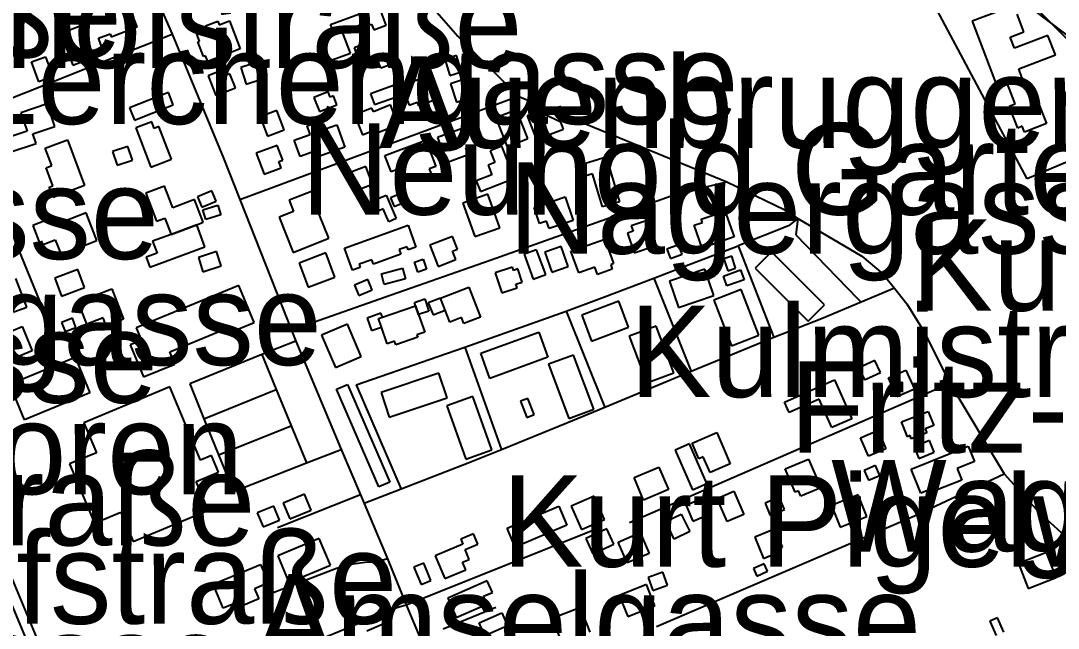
# Model space of a CAD drawing. Extents: x -3657 to 4700, y -7332 to 8131.
# Drawn here: x 1122.2 to 1614.1, y -278.2 to 10 of the extents above; entities that cross this region are included whole.
import ezdxf

# ---------------------------------------------------------------- set-up
doc = ezdxf.new("R2010")
doc.units = 0
for name, color, linetype in [('OSM_BUILDING_DETACHED', 9, 'CONTINUOUS'), ('OSM_BUILDING_GARAGE', 9, 'CONTINUOUS'), ('OSM_BUILDING_HOUSE', 9, 'CONTINUOUS'), ('OSM_BUILDING_YES', 9, 'CONTINUOUS'), ('OSM_HIGHWAY_FOOTWAY', 8, 'CONTINUOUS'), ('OSM_HIGHWAY_RESIDENTIAL', 8, 'CONTINUOUS'), ('OSM_HIGHWAY_SECONDARY', 8, 'CONTINUOUS'), ('OSM_HIGHWAY_SERVICE', 8, 'CONTINUOUS'), ('OSM_HIGHWAY_UNCLASSIFIED', 8, 'CONTINUOUS'), ('OSM_LABELS', 8, 'CONTINUOUS'), ('OSM_LANDUSE_RESIDENTIAL', 3, 'CONTINUOUS'), ('OSM_LEISURE_SWIMMING_POOL', 3, 'CONTINUOUS'), ('OSM_RAILWAY_RAIL', 5, 'CONTINUOUS')]:
    doc.layers.add(name, color=color, linetype=linetype)

msp = doc.modelspace()

# ---------------------------------------------------------------- linework, layer by layer
at = {"layer": 'OSM_BUILDING_DETACHED'}
for p, q in [((1427.974551, -227.611122), (1435.346648, -224.019526)), ((1435.346648, -224.019526), (1439.419503, -232.359146)), ((1432.047407, -235.950742), (1427.974551, -227.611122)), ((1439.419503, -232.359146), (1432.047407, -235.950742))]:
    msp.add_line(p, q, dxfattribs=at)
at = {"layer": 'OSM_BUILDING_GARAGE'}
for p, q in [((1127.296165, -9.502274), (1133.962906, -7.100463)), ((1130.678834, -18.887125), (1127.296165, -9.502274)), ((1133.962906, -7.100463), (1137.345576, -16.485315)), ((1137.345576, -16.485315), (1130.678834, -18.887125)), ((1146.689632, -131.149523), (1141.501861, -133.184391)), ((1148.358214, -135.430528), (1146.689632, -131.149523)), ((1141.501861, -133.184391), (1143.178027, -137.454276)), ((1143.178027, -137.454276), (1148.358214, -135.430528))]:
    msp.add_line(p, q, dxfattribs=at)
at = {"layer": 'OSM_BUILDING_HOUSE'}
for p, q in [((1124.998073, -125.845525), (1119.848224, -112.224147)), ((1118.922919, -128.136141), (1124.998073, -125.845525))]:
    msp.add_line(p, q, dxfattribs=at)
at = {"layer": 'OSM_BUILDING_YES'}
for p, q in [((1177.308103, 7.110248), (1173.910264, 16.028082)), ((1295.451258, 7.94421), (1292.584331, 15.472107)), ((1586.300182, 14.782698), (1573.23974, 9.745568)), ((1162.093673, 11.869391), (1141.16056, 3.907835)), ((1209.724091, 7.588387), (1215.609633, 9.867883)), ((1215.609633, 9.867883), (1216.299819, 8.099883)), ((1216.299819, 8.099883), (1221.078029, 9.956839)), ((1221.078029, 9.956839), (1226.235463, -3.319836)), ((1269.095254, 8.1666), (1282.823129, 13.259328)), ((1283.422302, 11.980586), (1284.741998, 8.533543)), ((1283.422302, 11.980586), (1284.741998, 8.533543)), ((1597.798226, 4.730677), (1594.552076, 13.148133)), ((1165.036444, 2.440061), (1177.308103, 7.110248)), ((1205.651235, 3.652086), (1210.520459, 5.5424)), ((1210.520459, 5.5424), (1209.724091, 7.588387)), ((1271.135475, 3.329621), (1269.095254, 8.1666)), ((1284.741998, 8.533543), (1274.7836, 4.66396)), ((1284.741998, 8.533543), (1285.242573, 7.221443)), ((1285.242573, 7.221443), (1288.526644, 8.466826)), ((1288.526644, 8.466826), (1289.5733, 5.709192)), ((1289.5733, 5.709192), (1295.451258, 7.94421)), ((1573.23974, 9.745568), (1574.483591, 6.509796)), ((1574.483591, 6.509796), (1585.192851, -21.277816)), ((1141.16056, 3.907835), (1146.841322, -11.014525)), ((1159.067473, 1.728414), (1164.520701, 3.807759)), ((1161.752373, -5.332464), (1159.067473, 1.728414)), ((1164.520701, 3.807759), (1165.036444, 2.440061)), ((1206.91784, 0.382955), (1205.651235, 3.652086)), ((1206.098718, 0.07161), (1206.91784, 0.382955)), ((1208.844293, -6.989268), (1206.098718, 0.07161)), ((1271.135475, 3.329621), (1263.998496, 0.738779)), ((1263.998496, 0.738779), (1267.669376, -9.346601)), ((1274.7836, 4.66396), (1271.135475, 3.329621)), ((1274.7836, 4.66396), (1271.135475, 3.329621)), ((1278.45448, -5.4103), (1274.7836, 4.66396)), ((1591.32868, 2.239911), (1597.798226, 4.730677)), ((1593.3689, -3.064087), (1591.32868, 2.239911)), ((1609.167333, 3.029395), (1593.3689, -3.064087)), ((1612.701692, -6.121948), (1609.167333, 3.029395)), ((1226.235463, -3.319836), (1210.839007, -9.302123)), ((1285.705225, -0.695635), (1280.221659, -2.79722)), ((1280.221659, -2.79722), (1282.087437, -7.689796)), ((1287.571002, -5.588212), (1285.705225, -0.695635)), ((1146.841322, -11.014525), (1161.752373, -5.332464)), ((1209.799935, -6.622325), (1208.844293, -6.989268)), ((1210.839007, -9.302123), (1209.799935, -6.622325)), ((1234.836242, -9.457796), (1226.478166, -12.081996)), ((1237.33153, -17.397113), (1234.836242, -9.457796)), ((1267.669376, -9.346601), (1278.45448, -5.4103)), ((1282.087437, -7.689796), (1287.571002, -5.588212)), ((1291.348064, -8.457041), (1294.950683, -7.089344)), ((1292.88771, -12.526776), (1291.348064, -8.457041)), ((1294.950683, -7.089344), (1296.490329, -11.170198)), ((1328.830472, -6.51113), (1323.3014, -8.212413)), ((1323.3014, -8.212413), (1325.667752, -15.895982)), ((1331.196824, -14.1947), (1328.830472, -6.51113)), ((1595.378782, -12.793643), (1612.701692, -6.121948)), ((1217.710529, -13.471933), (1211.021034, -16.096133)), ((1218.757184, -16.129491), (1217.710529, -13.471933)), ((1226.478166, -12.081996), (1228.981038, -20.021314)), ((1296.490329, -11.170198), (1292.88771, -12.526776)), ((1325.667752, -15.895982), (1331.196824, -14.1947)), ((1596.857752, -16.863378), (1595.378782, -12.793643)), ((1211.021034, -16.096133), (1214.691913, -25.425387)), ((1221.297979, -15.128737), (1218.757184, -16.129491)), ((1223.922203, -21.800433), (1221.297979, -15.128737)), ((1228.981038, -20.021314), (1237.33153, -17.397113)), ((1314.473087, -16.507554), (1302.81577, -21.022068)), ((1318.644541, -27.293462), (1314.473087, -16.507554)), ((1334.973886, -16.918975), (1325.872532, -19.965716)), ((1337.87115, -25.558821), (1334.973886, -16.918975)), ((1585.192851, -21.277816), (1589.842126, -19.598773)), ((1589.842126, -19.598773), (1596.857752, -16.863378)), ((1589.842126, -19.598773), (1596.857752, -16.863378)), ((1593.649525, -29.361688), (1589.842126, -19.598773)), ((1596.857752, -16.863378), (1601.309831, -28.283097)), ((1192.196401, -24.013212), (1173.750991, -31.28536)), ((1194.486908, -29.817587), (1192.196401, -24.013212)), ((1214.691913, -25.425387), (1223.922203, -21.800433)), ((1267.957585, -23.668507), (1261.177077, -26.314947)), ((1268.95115, -26.203752), (1267.957585, -23.668507)), ((1298.894603, -20.710722), (1288.079161, -24.635903)), ((1300.767965, -25.859047), (1298.894603, -20.710722)), ((1302.81577, -21.022068), (1306.319791, -30.084455)), ((1325.872532, -19.965716), (1328.769796, -28.616682)), ((1134.774444, -29.461763), (1122.229745, -33.642692)), ((1138.354309, -40.203193), (1134.774444, -29.461763)), ((1261.177077, -26.314947), (1263.831638, -33.108957)), ((1270.422535, -25.636658), (1268.95115, -26.203752)), ((1272.075948, -29.884304), (1270.422535, -25.636658)), ((1288.079161, -24.635903), (1289.952523, -29.784228)), ((1289.952523, -29.784228), (1300.767965, -25.859047)), ((1306.319791, -30.084455), (1310.165113, -28.594443)), ((1310.165113, -28.594443), (1310.832545, -30.317964)), ((1310.832545, -30.317964), (1318.644541, -27.293462)), ((1328.769796, -28.616682), (1337.87115, -25.558821)), ((1590.790183, -30.484756), (1593.649525, -29.361688)), ((1601.309831, -28.283097), (1603.979562, -27.248984)), ((1603.979562, -27.248984), (1608.469563, -38.779898)), ((1122.229745, -33.642692), (1125.157347, -42.438211)), ((1173.750991, -31.28536), (1176.041498, -37.089735)), ((1176.041498, -37.089735), (1194.486908, -29.817587)), ((1243.596295, -32.541862), (1235.670533, -35.521886)), ((1247.077563, -41.8044), (1243.596295, -32.541862)), ((1263.831638, -33.108957), (1272.075948, -29.884304)), ((1288.617658, -31.374316), (1280.434024, -34.687925)), ((1289.353351, -33.186793), (1288.617658, -31.374316)), ((1297.408049, -29.928782), (1289.353351, -33.186793)), ((1299.85783, -35.988905), (1297.408049, -29.928782)), ((1357.188773, -32.197158), (1347.412402, -36.066742)), ((1362.596494, -45.840776), (1357.188773, -32.197158)), ((1367.533978, -33.064479), (1362.353791, -35.065987)), ((1378.205316, -38.034892), (1367.533978, -33.064479)), ((1594.84787, -40.903721), (1590.790183, -30.484756)), ((1184.338899, -37.968175), (1176.762022, -40.859243)), ((1185.506906, -41.026035), (1184.338899, -37.968175)), ((1235.670533, -35.521886), (1239.151801, -44.784424)), ((1257.938512, -39.82513), (1262.54228, -38.201684)), ((1262.54228, -38.201684), (1263.968159, -42.24918)), ((1280.434024, -34.687925), (1284.233839, -44.095015)), ((1297.825194, -36.800628), (1299.85783, -35.988905)), ((1299.106968, -39.958564), (1297.825194, -36.800628)), ((1338.455154, -38.546388), (1319.691196, -45.362637)), ((1341.640627, -47.308549), (1338.455154, -38.546388)), ((1347.412402, -36.066742), (1352.820123, -49.721479)), ((1362.353791, -35.065987), (1366.745195, -46.474587)), ((1379.502259, -41.392979), (1378.205316, -38.034892)), ((1608.469563, -38.779898), (1598.109188, -42.816274)), ((1125.157347, -42.438211), (1115.343054, -45.707342)), ((1127.940844, -43.683594), (1138.354309, -40.203193)), ((1129.465321, -48.264825), (1127.940844, -43.683594)), ((1176.762022, -40.859243), (1183.83074, -59.417676)), ((1187.706399, -40.180954), (1185.506906, -41.026035)), ((1193.614695, -55.692646), (1187.706399, -40.180954)), ((1239.151801, -44.784424), (1247.077563, -41.8044)), ((1251.878527, -46.674738), (1259.417482, -44.006059)), ((1259.417482, -44.006059), (1257.938512, -39.82513)), ((1263.968159, -42.24918), (1272.121454, -39.369231)), ((1272.121454, -39.369231), (1275.883347, -49.999466)), ((1284.233839, -44.095015), (1290.005614, -41.759922)), ((1290.005614, -41.759922), (1290.657878, -43.383368)), ((1290.657878, -43.383368), (1299.106968, -39.958564)), ((1373.176818, -43.839267), (1379.502259, -41.392979)), ((1374.542021, -47.386385), (1373.176818, -43.839267)), ((1597.032195, -40.04752), (1594.84787, -40.903721)), ((1598.109188, -42.816274), (1597.032195, -40.04752)), ((1117.519794, -52.245603), (1129.465321, -48.264825)), ((1133.76571, -50.410887), (1144.292943, -46.463467)), ((1144.292943, -46.463467), (1152.43107, -68.157597)), ((1243.80866, -49.087668), (1233.857847, -52.790459)), ((1246.417715, -56.081828), (1243.80866, -49.087668)), ((1254.624102, -54.436144), (1251.878527, -46.674738)), ((1294.821747, -53.946886), (1314.275891, -46.61914)), ((1314.275891, -46.61914), (1318.985841, -59.11745)), ((1319.691196, -45.362637), (1323.991586, -57.193778)), ((1333.138446, -50.399768), (1341.640627, -47.308549)), ((1352.820123, -49.721479), (1362.596494, -45.840776)), ((1366.745195, -46.474587), (1370.105111, -45.184726)), ((1370.105111, -45.184726), (1371.417223, -48.58729)), ((1371.417223, -48.58729), (1374.542021, -47.386385)), ((1136.867755, -58.68379), (1133.76571, -50.410887)), ((1172.947038, -49.565806), (1165.734215, -51.945377)), ((1165.734215, -51.945377), (1167.880617, -58.472519)), ((1175.101025, -56.092948), (1172.947038, -49.565806)), ((1233.857847, -52.790459), (1237.589402, -62.798002)), ((1260.373124, -52.401276), (1254.624102, -54.436144)), ((1261.343935, -55.147791), (1260.373124, -52.401276)), ((1275.883347, -49.999466), (1261.343935, -55.147791)), ((1297.749349, -61.708292), (1294.821747, -53.946886)), ((1323.991586, -57.193778), (1334.253362, -53.468748)), ((1334.253362, -53.468748), (1333.138446, -50.399768)), ((1350.324836, -49.46573), (1344.780594, -51.65627)), ((1344.780594, -51.65627), (1346.94975, -57.171539)), ((1356.308976, -64.621599), (1350.324836, -49.46573)), ((1134.167687, -59.695664), (1136.867755, -58.68379)), ((1167.880617, -58.472519), (1175.101025, -56.092948)), ((1183.83074, -59.417676), (1193.614695, -55.692646)), ((1244.506431, -56.793476), (1246.417715, -56.081828)), ((1245.628931, -59.795739), (1244.506431, -56.793476)), ((1346.94975, -57.171539), (1343.764277, -58.428041)), ((1343.764277, -58.428041), (1345.584547, -63.031511)), ((1387.943764, -58.116696), (1399.692095, -54.602936)), ((1389.61993, -63.72092), (1387.943764, -58.116696)), ((1399.692095, -54.602936), (1406.063042, -75.896764)), ((1137.421421, -68.346629), (1134.167687, -59.695664)), ((1237.589402, -62.798002), (1245.628931, -59.795739)), ((1285.773485, -59.150808), (1277.081692, -62.497776)), ((1277.081692, -62.497776), (1280.297504, -70.837395)), ((1288.989297, -67.490428), (1285.773485, -59.150808)), ((1303.392189, -59.584469), (1297.749349, -61.708292)), ((1305.053186, -63.998907), (1303.392189, -59.584469)), ((1308.496531, -62.697927), (1305.053186, -63.998907)), ((1309.467342, -65.288768), (1308.496531, -62.697927)), ((1316.733256, -62.553373), (1309.467342, -65.288768)), ((1318.985841, -59.11745), (1315.883797, -60.296116)), ((1315.883797, -60.296116), (1316.733256, -62.553373)), ((1345.584547, -63.031511), (1338.121437, -65.978177)), ((1393.298394, -62.62009), (1389.61993, -63.72092)), ((1397.985591, -78.309694), (1393.298394, -62.62009)), ((1135.707332, -68.991559), (1137.421421, -68.346629)), ((1152.43107, -68.157597), (1137.497265, -73.761822)), ((1190.383714, -68.402226), (1181.479557, -71.782552)), ((1194.282127, -78.687757), (1190.383714, -68.402226)), ((1280.297504, -70.837395), (1288.989297, -67.490428)), ((1338.121437, -65.978177), (1340.108566, -71.015307)), ((1340.108566, -71.015307), (1356.308976, -64.621599)), ((1137.497265, -73.761822), (1135.707332, -68.991559)), ((1181.479557, -71.782552), (1186.530808, -85.092585)), ((1212.780629, -70.659483), (1205.93186, -73.494954)), ((1205.93186, -73.494954), (1207.979665, -78.443128)), ((1214.828433, -75.607658), (1212.780629, -70.659483)), ((1260.835776, -70.626125), (1249.451499, -75.173997)), ((1262.898749, -75.796689), (1260.835776, -70.626125)), ((1284.203501, -77.475732), (1295.367829, -72.683231)), ((1295.367829, -72.683231), (1300.168793, -83.869441)), ((1304.355415, -71.070905), (1297.544569, -73.961973)), ((1306.099841, -75.207356), (1304.355415, -71.070905)), ((1343.688432, -72.316288), (1331.849088, -76.463858)), ((1349.263011, -88.239401), (1343.688432, -72.316288)), ((1365.584772, -78.609921), (1380.237951, -73.561671)), ((1380.237951, -73.561671), (1384.075689, -84.703403)), ((1204.551488, -74.784815), (1194.282127, -78.687757)), ((1208.654682, -85.604081), (1204.551488, -74.784815)), ((1207.979665, -78.443128), (1214.828433, -75.607658)), ((1208.510577, -79.655153), (1215.639971, -77.442374)), ((1215.639971, -77.442374), (1217.088603, -82.112561)), ((1249.451499, -75.173997), (1251.55998, -80.455756)), ((1261.48804, -76.352664), (1262.898749, -75.796689)), ((1268.207872, -93.176456), (1261.48804, -76.352664)), ((1285.545951, -80.60031), (1284.203501, -77.475732)), ((1291.158453, -78.18738), (1285.545951, -80.60031)), ((1291.977574, -80.088813), (1291.158453, -78.18738)), ((1297.544569, -73.961973), (1299.29658, -78.087304)), ((1299.29658, -78.087304), (1306.099841, -75.207356)), ((1331.849088, -76.463858), (1337.416082, -92.386972)), ((1368.193827, -86.182295), (1365.584772, -78.609921)), ((1406.063042, -75.896764), (1397.985591, -78.309694)), ((1137.292485, -83.458019), (1127.857415, -87.16081)), ((1138.619766, -86.838345), (1137.292485, -83.458019)), ((1153.136425, -81.145165), (1138.619766, -86.838345)), ((1158.248352, -94.166091), (1153.136425, -81.145165)), ((1186.530808, -85.092585), (1190.542988, -83.569214)), ((1190.542988, -83.569214), (1193.493344, -91.352859)), ((1209.959209, -84.32534), (1208.510577, -79.655153)), ((1217.088603, -82.112561), (1209.959209, -84.32534)), ((1251.55998, -80.455756), (1244.65812, -83.202271)), ((1244.65812, -83.202271), (1251.332446, -99.914869)), ((1294.017794, -79.210373), (1291.977574, -80.088813)), ((1296.664771, -85.370572), (1294.017794, -79.210373)), ((1444.827224, -84.191906), (1452.305503, -81.601064)), ((1452.305503, -81.601064), (1452.844, -83.168913)), ((1452.844, -83.168913), (1456.658984, -81.845693)), ((1456.658984, -81.845693), (1460.367786, -92.553764)), ((1127.857415, -87.16081), (1131.566216, -96.612379)), ((1193.493344, -91.352859), (1205.628482, -86.749389)), ((1205.628482, -86.749389), (1193.493344, -91.352859)), ((1205.628482, -86.749389), (1208.654682, -85.604081)), ((1209.51931, -97.179473), (1205.628482, -86.749389)), ((1275.640645, -97.802165), (1305.819216, -87.005138)), ((1300.168793, -83.869441), (1296.664771, -85.370572)), ((1305.819216, -87.005138), (1309.520433, -97.357385)), ((1337.416082, -92.386972), (1349.263011, -88.239401)), ((1371.493067, -85.048107), (1368.193827, -86.182295)), ((1372.72175, -88.617464), (1371.493067, -85.048107)), ((1384.075689, -84.703403), (1372.72175, -88.617464)), ((1419.18416, -84.703403), (1411.667959, -87.272005)), ((1411.667959, -87.272005), (1412.562926, -89.873967)), ((1423.249432, -96.567901), (1419.18416, -84.703403)), ((1441.497646, -87.038496), (1445.350552, -85.704157)), ((1445.229201, -97.802165), (1441.497646, -87.038496)), ((1445.350552, -85.704157), (1444.827224, -84.191906)), ((1193.493344, -91.352859), (1184.687784, -94.566393)), ((1251.332446, -99.914869), (1268.207872, -93.176456)), ((1326.881266, -92.331375), (1316.103746, -96.523423)), ((1329.232449, -98.35814), (1326.881266, -92.331375)), ((1412.562926, -89.873967), (1409.83252, -90.808004)), ((1409.83252, -90.808004), (1413.017993, -100.081661)), ((1460.367786, -92.553764), (1445.229201, -97.802165)), ((1131.566216, -96.612379), (1138.55909, -93.876984)), ((1138.55909, -93.876984), (1141.281911, -100.826667)), ((1141.281911, -100.826667), (1158.248352, -94.166091)), ((1183.428763, -106.920149), (1209.51931, -97.179473)), ((1184.687784, -94.566393), (1186.811433, -100.270692)), ((1279.394953, -108.298966), (1275.640645, -97.802165)), ((1305.311057, -97.268429), (1301.655347, -98.580529)), ((1305.819216, -98.691724), (1305.311057, -97.268429)), ((1309.520433, -97.357385), (1305.819216, -98.691724)), ((1316.103746, -96.523423), (1320.009744, -106.564325)), ((1326.95711, -99.247699), (1329.232449, -98.35814)), ((1378.326667, -97.012681), (1370.643608, -99.725837)), ((1381.701752, -106.597684), (1378.326667, -97.012681)), ((1382.991111, -99.325535), (1399.039831, -93.53228)), ((1399.039831, -93.53228), (1403.264376, -105.218867)), ((1413.017993, -100.081661), (1423.249432, -96.567901)), ((1434.095211, -96.267675), (1428.520632, -98.34702)), ((1428.520632, -98.34702), (1430.196798, -102.839295)), ((1435.778962, -100.75995), (1434.095211, -96.267675)), ((1186.811433, -100.270692), (1181.669168, -102.183245)), ((1181.669168, -102.183245), (1183.428763, -106.920149)), ((1214.972538, -99.470089), (1206.379343, -102.261081)), ((1206.379343, -102.261081), (1208.571253, -109.021733)), ((1217.164447, -106.23074), (1214.972538, -99.470089)), ((1266.766825, -100.137258), (1254.123528, -104.963118)), ((1271.143059, -111.601455), (1266.766825, -100.137258)), ((1302.413793, -100.715472), (1289.360935, -105.385659)), ((1301.655347, -98.580529), (1302.413793, -100.715472)), ((1308.944014, -104.518338), (1313.047208, -103.16176)), ((1313.047208, -103.16176), (1314.594438, -107.854186)), ((1320.009744, -106.564325), (1328.519509, -103.250716)), ((1328.519509, -103.250716), (1326.95711, -99.247699)), ((1366.752779, -98.602768), (1360.829315, -100.782189)), ((1360.829315, -100.782189), (1365.160042, -112.557732)), ((1371.083506, -110.378311), (1366.752779, -98.602768)), ((1370.643608, -99.725837), (1374.018693, -109.29972)), ((1386.715081, -109.611066), (1382.991111, -99.325535)), ((1430.196798, -102.839295), (1435.778962, -100.75995)), ((1459.305961, -101.738465), (1455.589575, -102.906012)), ((1455.589575, -102.906012), (1457.371923, -108.554714)), ((1461.088309, -107.387168), (1459.305961, -101.738465)), ((1478.077503, -99.559045), (1470.341352, -107.287092)), ((1503.235161, -124.766935), (1478.077503, -99.559045)), ((1149.192505, -108.043218), (1138.27088, -112.101832)), ((1152.355225, -116.53851), (1149.192505, -108.043218)), ((1208.571253, -109.021733), (1217.164447, -106.23074)), ((1254.123528, -104.963118), (1258.499762, -116.427315)), ((1283.088586, -106.975746), (1279.394953, -108.298966)), ((1288.640411, -103.361911), (1282.572842, -105.530212)), ((1282.572842, -105.530212), (1283.088586, -106.975746)), ((1289.360935, -105.385659), (1288.640411, -103.361911)), ((1293.153166, -109.978009), (1303.202577, -107.309331)), ((1303.202577, -107.309331), (1304.545027, -112.3687)), ((1310.48366, -109.210764), (1308.944014, -104.518338)), ((1314.594438, -107.854186), (1310.48366, -109.210764)), ((1355.322996, -106.931268), (1347.116608, -109.622186)), ((1355.800817, -108.399041), (1355.322996, -106.931268)), ((1357.818283, -107.731872), (1355.800817, -108.399041)), ((1359.888841, -114.047744), (1357.818283, -107.731872)), ((1374.018693, -109.29972), (1381.701752, -106.597684)), ((1394.32988, -106.864551), (1386.715081, -109.611066)), ((1395.581317, -110.311594), (1394.32988, -106.864551)), ((1402.612112, -107.76523), (1395.581317, -110.311594)), ((1403.264376, -105.218867), (1401.87642, -105.719244)), ((1401.87642, -105.719244), (1402.612112, -107.76523)), ((1446.533728, -107.809708), (1429.688639, -113.580725)), ((1450.80378, -120.252421), (1446.533728, -107.809708)), ((1457.371923, -108.554714), (1461.088309, -107.387168)), ((1470.341352, -107.287092), (1495.506595, -132.483863)), ((1138.27088, -112.101832), (1141.426016, -120.597125)), ((1258.499762, -116.427315), (1271.143059, -111.601455)), ((1286.789803, -112.691166), (1280.365764, -115.415441)), ((1288.852776, -117.561503), (1286.789803, -112.691166)), ((1294.495616, -115.037379), (1293.153166, -109.978009)), ((1304.545027, -112.3687), (1294.495616, -115.037379)), ((1347.116608, -109.622186), (1350.233822, -119.129352)), ((1365.160042, -112.557732), (1371.083506, -110.378311)), ((1455.346872, -111.167795), (1463.46983, -108.22113)), ((1457.023038, -115.804624), (1455.346872, -111.167795)), ((1465.153581, -112.857958), (1457.023038, -115.804624)), ((1463.46983, -108.22113), (1465.153581, -112.857958)), ((1141.426016, -120.597125), (1152.355225, -116.53851)), ((1149.40487, -123.265803), (1165.332238, -117.150082)), ((1165.332238, -117.150082), (1170.853726, -131.527586)), ((1225.636291, -115.626712), (1176.951633, -135.60844)), ((1232.803607, -133.095435), (1225.636291, -115.626712)), ((1280.365764, -115.415441), (1282.428737, -120.285779)), ((1282.428737, -120.285779), (1288.852776, -117.561503)), ((1321.147413, -121.57564), (1334.549156, -116.32724)), ((1334.549156, -116.32724), (1340.146488, -130.615788)), ((1350.233822, -119.129352), (1357.514905, -116.738661)), ((1356.94607, -115.01514), (1359.888841, -114.047744)), ((1357.514905, -116.738661), (1356.94607, -115.01514)), ((1429.688639, -113.580725), (1433.958691, -126.023437)), ((1463.667026, -117.539264), (1450.818949, -122.543036)), ((1472.07061, -139.166678), (1463.667026, -117.539264)), ((1308.860585, -123.632746), (1313.699472, -121.975942)), ((1313.699472, -121.975942), (1315.686601, -127.758078)), ((1321.147413, -121.57564), (1315.41356, -123.821778)), ((1323.384829, -127.27994), (1321.147413, -121.57564)), ((1323.384829, -127.27994), (1321.147413, -121.57564)), ((1433.958691, -126.023437), (1450.80378, -120.252421)), ((1450.818949, -122.543036), (1459.230116, -144.15933)), ((1153.492894, -133.918277), (1149.40487, -123.265803)), ((1293.615818, -130.660266), (1309.406667, -125.233953)), ((1309.406667, -125.233953), (1308.860585, -123.632746)), ((1309.406667, -125.233953), (1310.84013, -129.414883)), ((1310.84013, -129.414883), (1309.406667, -125.233953)), ((1315.686601, -127.758078), (1310.84013, -129.414883)), ((1315.41356, -123.821778), (1317.650976, -129.526077)), ((1317.650976, -129.526077), (1323.384829, -127.27994)), ((1325.614661, -132.97312), (1323.384829, -127.27994)), ((1405.683819, -123.010055), (1388.163713, -129.626153)), ((1410.355847, -135.408289), (1405.683819, -123.010055)), ((1495.506595, -132.483863), (1503.235161, -124.766935)), ((1161.304889, -130.916014), (1153.492894, -133.918277)), ((1162.738353, -134.641044), (1161.304889, -130.916014)), ((1170.853726, -131.527586), (1162.738353, -134.641044)), ((1292.971139, -128.769952), (1286.440918, -131.016089)), ((1286.440918, -131.016089), (1288.488722, -136.987257)), ((1291.750041, -131.305196), (1293.615818, -130.660266)), ((1291.750041, -131.305196), (1293.615818, -130.660266)), ((1293.153166, -135.38605), (1291.750041, -131.305196)), ((1293.153166, -135.38605), (1291.750041, -131.305196)), ((1293.615818, -130.660266), (1292.971139, -128.769952)), ((1310.84013, -129.414883), (1313.691887, -137.732263)), ((1331.166486, -130.804819), (1325.614661, -132.97312)), ((1332.296571, -133.684768), (1331.166486, -130.804819)), ((1340.146488, -130.615788), (1332.296571, -133.684768)), ((1388.163713, -129.626153), (1392.835742, -142.013268)), ((1112.22584, -139.500262), (1122.904762, -135.085824)), ((1122.904762, -135.085824), (1127.64505, -146.583379)), ((1176.951633, -135.60844), (1179.424168, -141.624085)), ((1192.871418, -147.017039), (1220.395428, -135.719635)), ((1220.395428, -135.719635), (1221.260057, -137.832338)), ((1221.260057, -137.832338), (1232.803607, -133.095435)), ((1277.089277, -133.984994), (1264.840372, -139.188917)), ((1283.58916, -149.296535), (1277.089277, -133.984994)), ((1288.488722, -136.987257), (1293.153166, -135.38605)), ((1295.84565, -143.247531), (1293.153166, -135.38605)), ((1392.835742, -142.013268), (1410.355847, -135.408289)), ((1423.439043, -134.830075), (1410.674395, -139.633696)), ((1431.79712, -156.991224), (1423.439043, -134.830075)), ((1179.424168, -141.624085), (1174.122629, -143.803506)), ((1264.840372, -139.188917), (1271.332671, -154.489339)), ((1299.425515, -142.013268), (1295.84565, -143.247531)), ((1300.001934, -143.703431), (1299.425515, -142.013268)), ((1310.430569, -140.122954), (1300.001934, -143.703431)), ((1313.691887, -137.732263), (1310.043761, -138.977646)), ((1310.043761, -138.977646), (1310.430569, -140.122954)), ((1340.320931, -147.728687), (1367.829772, -137.754502)), ((1367.829772, -137.754502), (1372.145331, -149.652359)), ((1410.674395, -139.633696), (1419.032471, -161.805965)), ((1459.230116, -144.15933), (1472.07061, -139.166678)), ((1127.64505, -146.583379), (1116.966128, -150.986698)), ((1174.122629, -143.803506), (1180.341887, -158.959375)), ((1195.260523, -152.832534), (1192.871418, -147.017039)), ((1117.004051, -162.373059), (1147.971406, -149.518925)), ((1147.971406, -149.518925), (1155.002202, -166.465032)), ((1271.332671, -154.489339), (1283.58916, -149.296535)), ((1344.63649, -159.637664), (1340.320931, -147.728687)), ((1372.145331, -149.652359), (1344.63649, -159.637664)), ((1384.280469, -148.562649), (1372.471463, -152.954849)), ((1393.852059, -174.315394), (1384.280469, -148.562649)), ((1527.073123, -151.120132), (1519.602429, -154.589414)), ((1529.758023, -156.924507), (1527.073123, -151.120132)), ((1180.341887, -158.959375), (1195.260523, -152.832534)), ((1320.457227, -157.124658), (1292.986308, -166.276001)), ((1324.363224, -168.866843), (1320.457227, -157.124658)), ((1372.471463, -152.954849), (1382.043053, -178.707594)), ((1419.032471, -161.805965), (1431.79712, -156.991224)), ((1519.602429, -154.589414), (1522.287328, -160.38267)), ((1522.287328, -160.38267), (1529.758023, -156.924507)), ((1533.519915, -159.359676), (1541.855239, -155.690244)), ((1541.855239, -155.690244), (1545.859834, -164.808228)), ((1484.266423, -170.868351), (1508.005787, -160.393789)), ((1508.005787, -160.393789), (1516.13633, -178.818788)), ((1537.532096, -168.47766), (1533.519915, -159.359676)), ((1124.034846, -179.319166), (1117.004051, -162.373059)), ((1155.002202, -166.465032), (1124.034846, -179.319166)), ((1192.894171, -163.585084), (1152.120107, -180.664624)), ((1207.463921, -198.377976), (1192.894171, -163.585084)), ((1271.947012, -164.741511), (1277.028601, -162.539851)), ((1292.023081, -211.132034), (1271.947012, -164.741511)), ((1277.028601, -162.539851), (1297.10467, -208.930375)), ((1292.986308, -166.276001), (1296.892305, -178.007065)), ((1545.859834, -164.808228), (1537.532096, -168.47766)), ((1296.892305, -178.007065), (1324.363224, -168.866843)), ((1336.574207, -168.25527), (1324.226704, -172.65859)), ((1345.584547, -193.540997), (1336.574207, -168.25527)), ((1362.672339, -169.200427), (1359.175902, -170.523647)), ((1359.175902, -170.523647), (1362.065582, -178.162738)), ((1365.569603, -176.828399), (1362.672339, -169.200427)), ((1486.427995, -175.772047), (1484.266423, -170.868351)), ((1500.701951, -169.478415), (1486.427995, -175.772047)), ((1506.670922, -182.999718), (1500.701951, -169.478415)), ((1324.226704, -172.65859), (1333.237044, -197.944316)), ((1362.065582, -178.162738), (1365.569603, -176.828399)), ((1382.043053, -178.707594), (1393.852059, -174.315394)), ((1539.769512, -180.3088), (1552.382471, -175.305029)), ((1552.382471, -175.305029), (1555.037032, -181.987844)), ((1152.120107, -180.664624), (1158.081493, -194.897575)), ((1516.13633, -178.818788), (1506.670922, -182.999718)), ((1542.545425, -187.302961), (1539.769512, -180.3088)), ((1555.037032, -181.987844), (1550.964177, -183.60017)), ((1440.504081, -190.383061), (1452.161398, -185.334811)), ((1452.161398, -185.334811), (1458.577853, -200.168214)), ((1520.376044, -187.803339), (1528.650691, -184.278459)), ((1528.650691, -184.278459), (1532.397415, -193.062859)), ((1543.804445, -186.802584), (1542.545425, -187.302961)), ((1544.403618, -188.325955), (1543.804445, -186.802584)), ((1551.692285, -185.434887), (1544.403618, -188.325955)), ((1550.964177, -183.60017), (1551.692285, -185.434887)), ((1439.191969, -190.705526), (1432.487306, -193.629953)), ((1447.413526, -209.575305), (1439.191969, -190.705526)), ((1443.689555, -197.755284), (1440.504081, -190.383061)), ((1524.122768, -196.598857), (1520.376044, -187.803339)), ((1552.981643, -189.148797), (1545.78399, -192.128821)), ((1555.241813, -194.619588), (1552.981643, -189.148797)), ((1158.081493, -194.897575), (1145.316845, -200.246051)), ((1212.682031, -196.198555), (1207.463921, -198.377976)), ((1216.004025, -204.137873), (1212.682031, -196.198555)), ((1333.237044, -197.944316), (1345.584547, -193.540997)), ((1432.487306, -193.629953), (1440.701277, -212.499732)), ((1532.397415, -193.062859), (1524.122768, -196.598857)), ((1544.411202, -202.736817), (1571.442222, -191.850834)), ((1545.78399, -192.128821), (1548.036575, -197.599612)), ((1548.036575, -197.599612), (1555.241813, -194.619588)), ((1571.442222, -191.850834), (1574.354655, -199.100743)), ((1145.316845, -200.246051), (1157.095513, -228.367248)), ((1445.760113, -196.854606), (1443.689555, -197.755284)), ((1448.983509, -204.315785), (1445.760113, -196.854606)), ((1458.577853, -200.168214), (1448.983509, -204.315785)), ((1484.6684, -202.636742), (1495.726545, -197.922077)), ((1495.726545, -197.922077), (1501.528657, -211.521216)), ((1527.467515, -201.013296), (1522.067379, -203.303911)), ((1529.44706, -205.683483), (1527.467515, -201.013296)), ((1574.354655, -199.100743), (1566.216528, -202.369874)), ((1205.340272, -208.59679), (1216.004025, -204.137873)), ((1412.964902, -206.750954), (1424.713233, -201.769421)), ((1424.713233, -201.769421), (1429.241156, -212.444134)), ((1489.370766, -213.656159), (1484.6684, -202.636742)), ((1522.067379, -203.303911), (1524.054508, -207.974098)), ((1524.054508, -207.974098), (1529.44706, -205.683483)), ((1548.999801, -214.134297), (1544.411202, -202.736817)), ((1566.216528, -202.369874), (1568.431191, -207.874023)), ((1211.036203, -222.18481), (1205.340272, -208.59679)), ((1297.10467, -208.930375), (1292.023081, -211.132034)), ((1417.492826, -217.425667), (1412.964902, -206.750954)), ((1440.701277, -212.499732), (1447.413526, -209.575305)), ((1568.431191, -207.874023), (1555.931999, -212.900033)), ((1256.740167, -214.656913), (1246.660418, -218.826723)), ((1259.85738, -222.18481), (1256.740167, -214.656913)), ((1394.1251, -215.590951), (1383.188307, -220.350094)), ((1398.926064, -226.621487), (1394.1251, -215.590951)), ((1429.241156, -212.444134), (1417.492826, -217.425667)), ((1452.404101, -216.625064), (1460.269188, -213.222499)), ((1460.269188, -213.222499), (1465.001892, -224.175199)), ((1481.816642, -216.024611), (1475.051303, -218.915679)), ((1484.31193, -221.862345), (1481.816642, -216.024611)), ((1490.971087, -212.96675), (1489.370766, -213.656159)), ((1492.070834, -215.546473), (1490.971087, -212.96675)), ((1501.528657, -211.521216), (1492.070834, -215.546473)), ((1519.147361, -214.834825), (1506.534402, -219.938672)), ((1523.296062, -225.098117), (1519.147361, -214.834825)), ((1555.393502, -211.565694), (1548.999801, -214.134297)), ((1555.931999, -212.900033), (1555.393502, -211.565694)), ((1242.132494, -220.194421), (1234.328084, -223.374596)), ((1244.878069, -226.943953), (1242.132494, -220.194421)), ((1246.660418, -218.826723), (1249.777631, -226.35462)), ((1352.812539, -230.668983), (1377.325518, -220.294496)), ((1377.325518, -220.294496), (1381.132918, -229.290166)), ((1383.188307, -220.350094), (1387.989271, -231.39175)), ((1445.547748, -216.513869), (1437.621986, -219.905314)), ((1437.621986, -219.905314), (1440.845382, -227.43321)), ((1448.76356, -224.041765), (1445.547748, -216.513869)), ((1457.136805, -227.577764), (1452.404101, -216.625064)), ((1475.051303, -218.915679), (1477.546591, -224.753413)), ((1506.534402, -219.938672), (1510.683102, -230.201964)), ((1157.095513, -228.367248), (1169.662966, -223.107728)), ((1169.662966, -223.107728), (1175.510586, -237.062691)), ((1175.510586, -237.062691), (1211.036203, -222.18481)), ((1234.328084, -223.374596), (1237.073659, -230.113008)), ((1249.777631, -226.35462), (1259.85738, -222.18481)), ((1440.845382, -227.43321), (1448.76356, -224.041765)), ((1465.001892, -224.175199), (1457.136805, -227.577764)), ((1477.546591, -224.753413), (1484.31193, -221.862345)), ((1510.683102, -230.201964), (1523.296062, -225.098117)), ((1237.073659, -230.113008), (1244.878069, -226.943953)), ((1356.619939, -239.664652), (1352.812539, -230.668983)), ((1381.132918, -229.290166), (1356.619939, -239.664652)), ((1387.989271, -231.39175), (1398.926064, -226.621487)), ((1400.101656, -231.035926), (1390.090167, -235.606037)), ((1403.408481, -238.263596), (1400.101656, -231.035926)), ((1479.80676, -231.058165), (1470.212416, -235.005585)), ((1483.363872, -239.698011), (1479.80676, -231.058165)), ((1263.740625, -235.572679), (1244.005856, -243.789984)), ((1269.011825, -248.226662), (1263.740625, -235.572679)), ((1336.824494, -233.437736), (1330.825185, -235.939622)), ((1330.825185, -235.939622), (1331.81875, -238.319194)), ((1338.872299, -238.363672), (1336.824494, -233.437736)), ((1390.090167, -235.606037), (1393.396992, -242.844827)), ((1405.456285, -237.2962), (1415.824244, -232.792806)), ((1415.824244, -232.792806), (1420.124634, -242.711393)), ((1470.212416, -235.005585), (1474.353532, -245.057606)), ((1331.81875, -238.319194), (1318.705216, -243.789984)), ((1332.895743, -240.854438), (1338.872299, -238.363672)), ((1334.837366, -245.502386), (1332.895743, -240.854438)), ((1393.396992, -242.844827), (1403.408481, -238.263596)), ((1409.756675, -247.214788), (1405.456285, -237.2962)), ((1480.064632, -241.054589), (1483.363872, -239.698011)), ((1244.005856, -243.789984), (1249.277057, -256.455086)), ((1318.705216, -243.789984), (1323.202802, -254.587011)), ((1331.659476, -246.825606), (1334.837366, -245.502386)), ((1420.124634, -242.711393), (1409.756675, -247.214788)), ((1474.353532, -245.057606), (1480.648635, -242.466764)), ((1480.648635, -242.466764), (1480.064632, -241.054589)), ((1608.560576, -242.311092), (1595.166417, -247.492775)), ((1613.141591, -254.142232), (1608.560576, -242.311092)), ((1213.402555, -257.344646), (1235.844976, -247.870838)), ((1235.844976, -247.870838), (1239.568946, -256.688596)), ((1249.277057, -256.455086), (1269.011825, -248.226662)), ((1323.202802, -254.587011), (1333.1612, -250.428321)), ((1333.1612, -250.428321), (1331.659476, -246.825606)), ((1474.60382, -247.61509), (1469.514646, -249.861227)), ((1469.514646, -249.861227), (1471.092214, -253.430584)), ((1476.181388, -251.173327), (1474.60382, -247.61509)), ((1595.166417, -247.492775), (1599.747432, -259.323915)), ((1343.369885, -255.676722), (1324.659018, -263.860668)), ((1345.774159, -261.169751), (1343.369885, -255.676722)), ((1426.541088, -251.529151), (1419.593721, -254.131112)), ((1419.593721, -254.131112), (1421.922151, -260.335789)), ((1428.861933, -257.744947), (1426.541088, -251.529151)), ((1471.092214, -253.430584), (1476.181388, -251.173327)), ((1599.747432, -259.323915), (1613.141591, -254.142232)), ((1218.195934, -268.697648), (1213.402555, -257.344646)), ((1239.568946, -256.688596), (1233.061478, -259.43511)), ((1233.061478, -259.43511), (1235.08653, -264.227612)), ((1418.797353, -257.46696), (1405.964444, -262.581927)), ((1422.824702, -267.574579), (1418.797353, -257.46696)), ((1421.922151, -260.335789), (1428.861933, -257.744947)), ((1225.878994, -265.450756), (1218.195934, -268.697648)), ((1226.834636, -267.708013), (1225.878994, -265.450756)), ((1235.08653, -264.227612), (1226.834636, -267.708013)), ((1324.659018, -263.860668), (1328.693952, -273.089847)), ((1341.542029, -263.026706), (1345.774159, -261.169751)), ((1343.180273, -266.762856), (1341.542029, -263.026706)), ((1405.964444, -262.581927), (1409.984209, -272.689546)), ((1328.693952, -273.089847), (1343.180273, -266.762856)), ((1387.549372, -268.408541), (1374.177967, -273.634702)), ((1392.08488, -280.05065), (1387.549372, -268.408541)), ((1409.984209, -272.689546), (1422.824702, -267.574579)), ((1339.509394, -275.613972), (1350.241407, -270.877068)), ((1350.241407, -270.877068), (1352.971813, -277.081745)), ((1374.177967, -273.634702), (1378.713475, -285.265692)), ((1294.321173, -276.125469), (1286.198215, -279.650348)), ((1296.642018, -281.473945), (1294.321173, -276.125469)), ((1342.2398, -281.818649), (1339.509394, -275.613972)), ((1352.971813, -277.081745), (1342.2398, -281.818649))]:
    msp.add_line(p, q, dxfattribs=at)
at = {"layer": 'OSM_HIGHWAY_FOOTWAY'}
for p, q in [((1486.154954, -87.238647), (1462.354914, -96.801411)), ((1490.591864, -83.813843), (1486.154954, -87.238647)), ((1422.377219, -112.168549), (1437.00006, -106.486489)), ((1380.776448, -127.824795), (1397.682212, -121.464445)), ((1332.728885, -144.915455), (1380.776448, -127.824795)), ((1281.200055, -162.717763), (1319.903561, -149.240938))]:
    msp.add_line(p, q, dxfattribs=at)
at = {"layer": 'OSM_HIGHWAY_RESIDENTIAL'}
for p, q in [((1306.425973, 29.115724), (1329.452398, 2.718049)), ((1329.452398, 2.718049), (1358.053402, -25.703374)), ((1226.068605, -74.840413), (1358.053402, -25.703374)), ((1358.053402, -25.703374), (1456.9927, -66.334001)), ((1433.27609, -72.138376), (1456.9927, -66.334001)), ((1456.9927, -66.334001), (1484.440866, -79.644033)), ((1344.765425, -103.60654), (1433.27609, -72.138376)), ((1484.440866, -79.644033), (1490.591864, -83.813843)), ((1490.591864, -83.813843), (1520.899372, -101.716226)), ((1520.899372, -101.716226), (1530.941199, -110.078085)), ((1297.779687, -119.996672), (1344.765425, -103.60654)), ((1530.941199, -110.078085), (1536.379257, -116.838736)), ((1536.379257, -116.838736), (1520.565655, -123.499312)), ((1536.379257, -116.838736), (1542.340644, -124.255438)), ((1255.57216, -134.852314), (1297.779687, -119.996672)), ((1520.565655, -123.499312), (1501.816867, -131.383033)), ((1542.340644, -124.255438), (1550.076795, -136.70927)), ((1501.816867, -131.383033), (1479.17725, -140.311985)), ((1250.452648, -136.409043), (1255.57216, -134.852314)), ((1550.076795, -136.70927), (1562.659416, -161.894921)), ((1479.17725, -140.311985), (1440.011091, -156.379652)), ((1440.011091, -156.379652), (1399.070169, -173.436954)), ((1562.659416, -161.894921), (1588.499676, -204.905118)), ((1399.070169, -173.436954), (1381.079826, -180.920373)), ((1381.079826, -180.920373), (1350.066964, -193.529877)), ((1350.066964, -193.529877), (1334.291284, -199.945825)), ((1334.291284, -199.945825), (1302.610989, -212.210625)), ((1588.499676, -204.905118), (1605.086893, -223.263401)), ((1302.610989, -212.210625), (1284.977117, -219.037993)), ((1605.086893, -223.263401), (1629.091713, -245.268877))]:
    msp.add_line(p, q, dxfattribs=at)
at = {"layer": 'OSM_HIGHWAY_SECONDARY'}
for p, q in [((1184.907733, 24.60121), (1193.902904, 3.707684)), ((1193.902904, 3.707684), (1218.309701, -55.147791)), ((1218.309701, -55.147791), (1226.068605, -74.840413)), ((1226.068605, -74.840413), (1250.452648, -136.409043)), ((1250.452648, -136.409043), (1252.538375, -141.924312)), ((1252.538375, -141.924312), (1274.169259, -193.340846)), ((1274.169259, -193.340846), (1283.255444, -214.95714)), ((1283.255444, -214.95714), (1284.977117, -219.037993)), ((1284.977117, -219.037993), (1295.989754, -245.324474)), ((1295.989754, -245.324474), (1304.99251, -267.140919)), ((1304.99251, -267.140919), (1311.560654, -282.841642))]:
    msp.add_line(p, q, dxfattribs=at)
at = {"layer": 'OSM_HIGHWAY_SERVICE'}
for p, q in [((1100.773303, -33.498139), (1193.902904, 3.707684)), ((1137.444174, -138.043609), (1098.187002, -42.260299)), ((1490.591864, -83.813843), (1489.66656, -91.586369)), ((1489.66656, -91.586369), (1518.874321, -121.753552)), ((1437.00006, -106.486489), (1462.354914, -96.801411)), ((1462.354914, -96.801411), (1479.17725, -140.311985)), ((1397.682212, -121.464445), (1422.377219, -112.168549)), ((1422.377219, -112.168549), (1440.011091, -156.379652)), ((1518.874321, -121.753552), (1520.565655, -123.499312)), ((1380.776448, -127.824795), (1399.070169, -173.436954)), ((1252.538375, -141.924312), (1236.557915, -148.373618)), ((1319.903561, -149.240938), (1332.728885, -144.915455)), ((1332.728885, -144.915455), (1350.066964, -193.529877)), ((1236.557915, -148.373618), (1202.314072, -162.206266)), ((1236.557915, -148.373618), (1243.300501, -164.852706)), ((1202.314072, -162.206266), (1209.064243, -178.863266)), ((1410.795746, -228.000305), (1562.659416, -161.894921)), ((1209.064243, -178.863266), (1243.300501, -164.852706)), ((1243.300501, -164.852706), (1250.391973, -182.154636)), ((1281.200055, -162.717763), (1302.610989, -212.210625)), ((1209.064243, -178.863266), (1216.004025, -195.998405)), ((1216.004025, -195.998405), (1250.391973, -182.154636)), ((1250.391973, -182.154636), (1257.604795, -199.790152)), ((1216.004025, -195.998405), (1222.996898, -213.266977)), ((1257.604795, -199.790152), (1274.169259, -193.340846)), ((1222.996898, -213.266977), (1257.604795, -199.790152)), ((1545.85225, -224.875727), (1588.499676, -204.905118)), ((1283.255444, -214.95714), (1243.854167, -230.613385)), ((1423.666577, -277.359732), (1545.85225, -224.875727)), ((1304.99251, -267.140919), (1395.520641, -230.902492)), ((1295.989754, -245.324474), (1290.877827, -246.892323)), ((1271.954596, -249.838988), (1239.743389, -262.181625)), ((1278.750274, -247.959794), (1271.954596, -249.838988)), ((1286.486424, -246.814486), (1278.750274, -247.959794)), ((1290.877827, -246.892323), (1286.486424, -246.814486)), ((1242.451042, -292.204255), (1300.426664, -268.297346)), ((1300.426664, -268.297346), (1304.99251, -267.140919)), ((1322.421602, -278.393845), (1347.419987, -268.163912))]:
    msp.add_line(p, q, dxfattribs=at)
at = {"layer": 'OSM_HIGHWAY_UNCLASSIFIED'}
msp.add_line((1563.554383, 57.059009), (1636.949215, -17.90861), dxfattribs=at)
at = {"layer": 'OSM_LANDUSE_RESIDENTIAL'}
for p, q in [((1582.659641, 30.072001), (1639.13354, -12.87148)), ((1599.262027, -64.955184), (1554.179988, 19.897665)), ((1652.558037, -42.571645), (1599.262027, -64.955184))]:
    msp.add_line(p, q, dxfattribs=at)
at = {"layer": 'OSM_LEISURE_SWIMMING_POOL'}
for p, q in [((1313.343002, -247.337102), (1308.617883, -249.238535)), ((1308.617883, -249.238535), (1311.947461, -257.47808)), ((1316.672581, -255.576646), (1313.343002, -247.337102)), ((1311.947461, -257.47808), (1316.672581, -255.576646)), ((1585.238358, -273.201042), (1581.590232, -274.802249)), ((1581.590232, -274.802249), (1584.570925, -281.618498)), ((1588.219051, -280.028411), (1585.238358, -273.201042))]:
    msp.add_line(p, q, dxfattribs=at)
at = {"layer": 'OSM_RAILWAY_RAIL'}
for p, q in [((932.785068, 188.302381), (1191.43037, -430.452907)), ((928.370912, 186.601099), (1186.985876, -432.554492))]:
    msp.add_line(p, q, dxfattribs=at)

# ---------------------------------------------------------------- texts
at = {"layer": 'OSM_LABELS'}
for s, p in [('Kalsdorfer Straße', (715.087601, -7.340346)), ('Bahnhofstraße', (979.194072, -12.400702)), ('Lerchengasse', (1097.778611, -38.983425)), ('Auenbruggergasse', (1292.061003, -50.271894)), ('Neuhold Gartencenter', (1255.010067, -81.989011)), ('Gartengasse', (855.25069, -103.027038)), ('Nagergasse', (1353.479016, -100.508601)), ('Kulmistraße', (1544.384452, -127.545606)), ('Ackergasse', (961.598437, -153.321792)), ('Kulmistraße', (1410.90705, -168.50533)), ('Fröbelgasse', (867.630753, -171.263093)), ('Fritz-Pregl-Gasse', (1486.727581, -194.947613)), ('Langbauer-Motoren', (717.758847, -214.614906)), ('Kalsdorfer Straße', (778.430048, -238.89809)), ('Wagner-Jauregg-Gasse', (1506.393846, -241.82481)), ('Kurt Pigelweg', (1350.256575, -249.021705)), ('Thalerhofstraße', (890.828775, -276.073432)), ('Amselgasse', (1232.758493, -295.901035)), ('Gmeinergasse', (843.694193, -314.932498))]:
    msp.add_text(s, height=43.418293, dxfattribs=at).set_placement(p)

doc.saveas('drawing.dxf')
